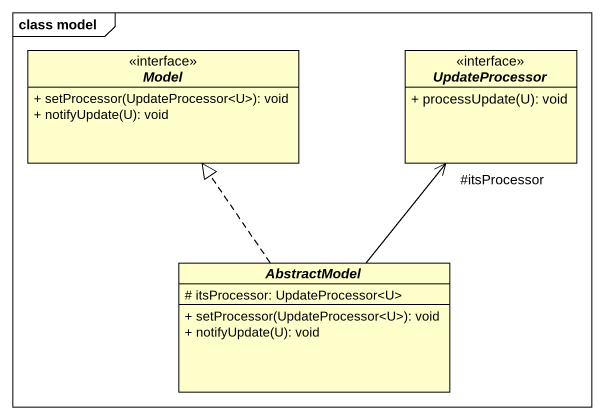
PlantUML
@startuml
mainframe class model
hide circle
hide empty members
skinparam classAttributeIconSize 0
interface Model <<interface>> {
  + setProcessor(UpdateProcessor~<U>): void
  + notifyUpdate(U): void
}
interface UpdateProcessor <<interface>> {
  + processUpdate(U): void
}
abstract class AbstractModel {
  # itsProcessor: UpdateProcessor~<U>
  + setProcessor(UpdateProcessor~<U>): void
  + notifyUpdate(U): void
}
AbstractModel .up.|> Model
AbstractModel -up-> "#itsProcessor" UpdateProcessor
@enduml
